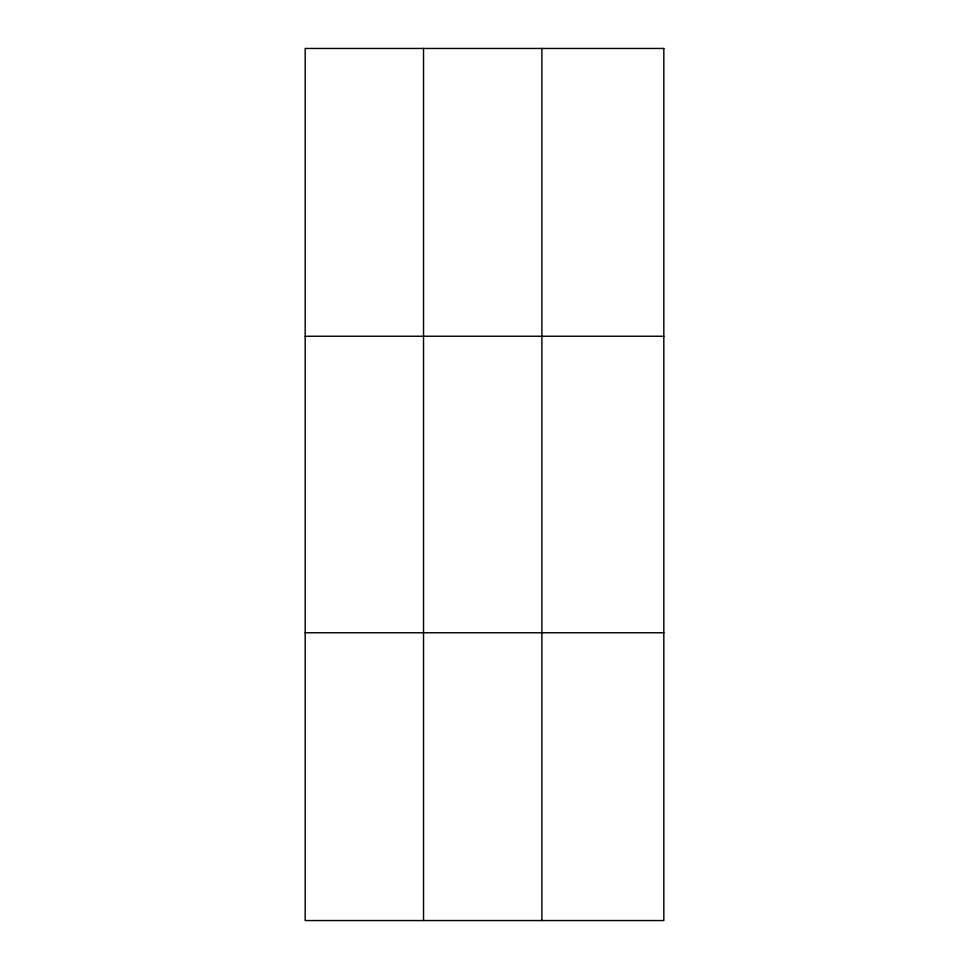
<?xml version="1.0" encoding="UTF-8"?>
<svg xmlns="http://www.w3.org/2000/svg" width="969" height="969" viewBox="0 0 969 969"><rect width="100%" height="100%" fill="white"/><g stroke="black" fill="none" stroke-linecap="round" stroke-linejoin="round"><path stroke-width="1.45" d="M423.526 48.45L423.526 920.55M541.889 48.45L541.889 920.55M305.174 336.243L663.826 336.243M305.174 632.757L663.826 632.757M663.826 48.45L663.826 920.55L305.174 920.55L305.174 48.45L663.826 48.45"/></g></svg>
